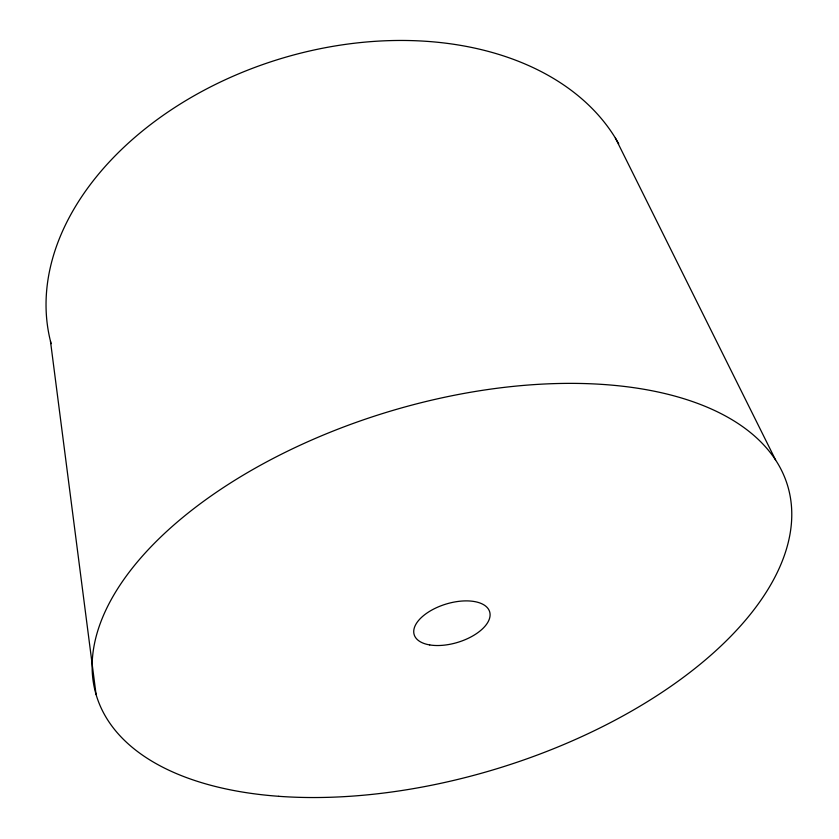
<?xml version="1.0" encoding="UTF-8"?>
<svg xmlns="http://www.w3.org/2000/svg" width="839" height="839" viewBox="0 0 839 839"><rect width="100%" height="100%" fill="white"/><g stroke="black" fill="none" stroke-linecap="round" stroke-linejoin="round"><path stroke-width="1.26" d="M615.354 137.984L775.603 460.003M50.466 341.179L96.086 694.556M51.116 343.675A302.302 210.83 -16.9 0 1 262.45 64.655A302.302 210.83 -16.9 0 1 618.721 143.773M278.726 796.305A361.2 186.552 -16.9 0 0 791.523 507.102A361.2 186.552 -16.9 0 0 255.612 467.952A361.2 186.552 -16.9 0 0 278.726 796.305M429.683 644.918A39.443 20.021 -16.9 0 0 489.913 616.843A39.443 20.021 -16.9 0 0 436.123 607.856A39.443 20.021 -16.9 0 0 429.683 644.918"/></g></svg>
